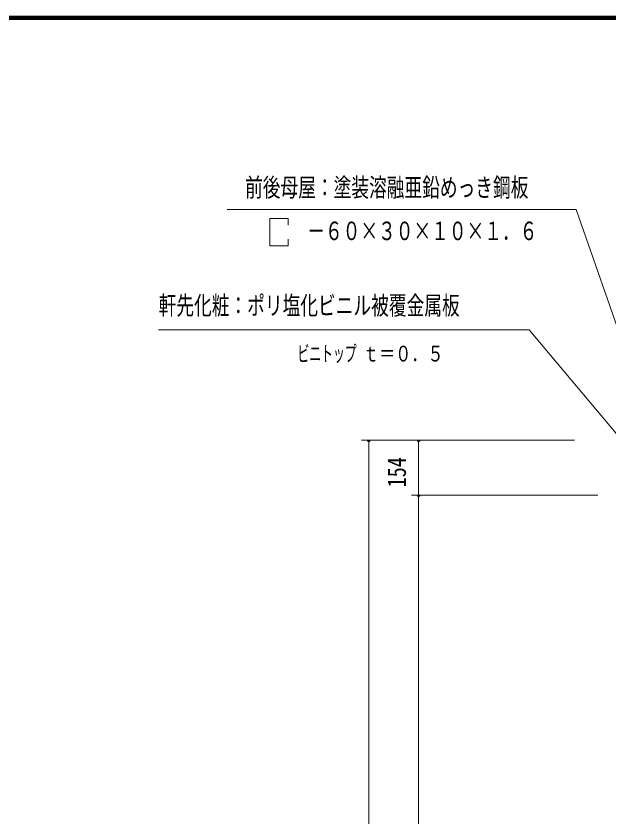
# Model space of a CAD drawing. Units: millimetres, scale not verified. Extents: x -23102 to 23102, y -10142 to 10142.
# Drawn here: x 9515 to 13677, y 4516 to 10142 of the extents above; entities that cross this region are included whole.
import ezdxf
from ezdxf.enums import TextEntityAlignment as Align

# ---------------------------------------------------------------- set-up
doc = ezdxf.new("R2010")
doc.units = ezdxf.units.MM
doc.header["$LTSCALE"] = 40
doc.layers.add('0-A_2-5DIM', color=3, linetype='Continuous', lineweight=18)
doc.layers.add('0-C_F-F', color=5, linetype='Continuous', lineweight=18)
doc.styles.add('ＭＳ ゴシック', font='')
doc.styles.get('ＭＳ ゴシック').set_extended_font_data('MS Gothic')

msp = doc.modelspace()

# ---------------------------------------------------------------- linework, layer by layer
at = {"layer": '0-A_2-5DIM'}
for p, q in [((10996.03, 8784.11), (13446.03, 8784.11)), ((14073.09, 6981.55), (13446.03, 8784.11)), ((13435.38, 7162.43), (11940.45, 7162.43)), ((12000.45, 7162.43), (11980.45, 7162.43)), ((11990.45, 7162.43), (11990.45, 92.44)), ((12350.45, 7162.43), (12330.45, 7162.43)), ((12340.45, 512.44), (12340.45, 7162.43)), ((12290.45, 6777.43), (13597.98, 6777.43)), ((12350.45, 6777.43), (12330.45, 6777.43))]:
    msp.add_line(p, q, dxfattribs=at)
for points in [[(11296.03, 8720.54), (11296.03, 8529.1), (11424.82, 8529.1), (11424.82, 8575.92)], [(11424.82, 8673.73), (11424.82, 8720.54), (11296.03, 8720.54)], [(10515.46, 7937.43), (13115.46, 7937.43), (13792.6, 7132.12)]]:
    msp.add_lwpolyline(points, dxfattribs=at)
for centre in [(11990.45, 7162.43), (12340.45, 7162.43), (12340.45, 6777.43)]:
    msp.add_arc(centre, 10, 180, 0, dxfattribs=at)
at = {"layer": '0-C_F-F'}
for points in [[(-5598.13, 10142.5), (-5598.13, -9957.5), (23101.87, -9957.5), (23101.87, 10142.5)], [(-5595.63, 10140), (23099.37, 10140), (23099.37, -9955), (-5595.63, -9955)], [(-5593.13, 10137.5), (-5593.13, -9952.5), (23096.87, -9952.5), (23096.87, 10137.5)], [(-5590.63, 10135), (23094.37, 10135), (23094.37, -9950), (-5590.63, -9950)], [(-5588.13, 10132.5), (23091.87, 10132.5), (23091.87, -9947.5), (-5588.13, -9947.5)], [(-5585.63, 10130), (23089.37, 10130), (23089.37, -9945), (-5585.63, -9945)], [(-5583.13, 10127.5), (23086.87, 10127.5), (23086.87, -9942.5), (-5583.13, -9942.5)], [(-5580.63, 10125), (-5580.63, -9940), (23084.37, -9940), (23084.37, 10125)], [(-5578.13, 10122.5), (-5578.13, -9937.5), (23081.87, -9937.5), (23081.87, 10122.5)], [(-5575.63, 10120), (-5575.63, -9935), (23079.37, -9935), (23079.37, 10120)], [(-5573.13, 10117.5), (23076.87, 10117.5), (23076.87, -9932.5), (-5573.13, -9932.5)]]:
    msp.add_lwpolyline(points, close=True, dxfattribs=at)

# ---------------------------------------------------------------- texts
at = {"layer": '0-A_2-5DIM', "color": 7, "style": 'ＭＳ ゴシック'}
for s, height, width, p in [('前後母屋：塗装溶融亜鉛めっき鋼板', 130.2, 0.7, (11122.3, 8834.1)), ('\u3000－６０×３０×１０×１．６', 130.2, 0.7, (11434.54, 8529.11)), ('軒先化粧：ポリ塩化ビニル被覆金属板', 130.2, 0.7, (10515.46, 8005.19)), ('ビニトップ ', 110.7, 0.55, (11490.46, 7682.43)), ('ｔ＝０．５', 110.7, 0.75, (11949.73, 7682.43))]:
    msp.add_text(s, height=height, dxfattribs=dict(at, width=width)).set_placement(p, align=Align.BOTTOM_LEFT)
at = {"layer": '0-A_2-5DIM', "color": 7, "style": 'ＭＳ ゴシック', "width": 0.8}
msp.add_text('154', height=130.2, rotation=90, dxfattribs=at).set_placement((12290.45, 6831.27), align=Align.BOTTOM_LEFT)

doc.saveas('drawing.dxf')
